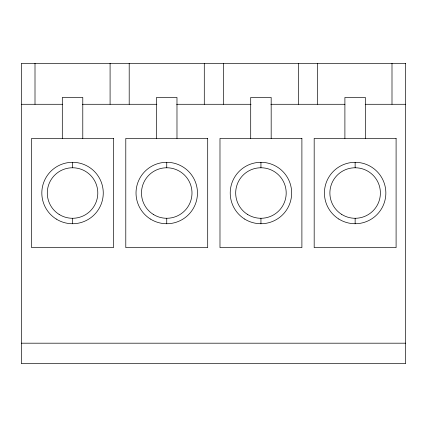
<?xml version="1.0" encoding="UTF-8"?>
<svg xmlns="http://www.w3.org/2000/svg" width="427" height="427" viewBox="0 0 427 427"><rect width="100%" height="100%" fill="white"/><g stroke="black" fill="none" stroke-linecap="round" stroke-linejoin="round"><path stroke-width="0.64" d="M21.35 104.284L62.716 104.284M82.438 104.284L156.848 104.284M176.639 104.284L251.044 104.284M270.835 104.284L344.941 104.284M365.181 104.284L405.65 104.284M21.35 343.191L405.65 343.191M391.997 63.329L391.997 104.284M365.379 138.417L365.379 97.457L344.899 97.457L344.899 138.417M355.136 162.308L355.136 167.768M355.136 218.277L355.136 223.737M317.597 63.329L317.597 104.284M298.484 63.329L298.484 104.284M271.177 138.417L271.177 97.457L250.702 97.457L250.702 138.417M260.94 162.308L260.94 167.768M260.94 218.277L260.94 223.737M223.396 63.329L223.396 104.284M204.287 63.329L204.287 104.284M176.981 138.417L176.981 97.457L156.501 97.457L156.501 138.417M166.743 162.308L166.743 167.768M166.743 218.277L166.743 223.737M129.2 63.329L129.2 104.284M110.086 63.329L110.086 104.284M82.785 138.417L82.785 97.457L62.305 97.457L62.305 138.417M72.542 162.308L72.542 167.768M72.542 218.277L72.542 223.737M35.003 63.329L35.003 104.284M405.65 63.329L21.35 63.329L21.35 363.671L405.65 363.671L405.65 63.329M113.502 138.417L31.587 138.417L31.587 247.628L113.502 247.628L113.502 138.417M207.698 138.417L125.789 138.417L125.789 247.628L207.698 247.628L207.698 138.417M301.894 138.417L219.985 138.417L219.985 247.628L301.894 247.628L301.894 138.417M396.096 138.417L314.181 138.417L314.181 247.628L396.096 247.628L396.096 138.417M56.225 219.046A30.717 30.717 0 0 0 103.243 194.146A30.717 30.717 0 0 0 58.168 165.879A30.717 30.717 0 0 0 56.225 219.046M59.123 214.418A25.257 25.257 0 0 0 97.783 193.943A25.257 25.257 0 0 0 60.725 170.704A25.257 25.257 0 0 0 59.123 214.418M150.421 219.046A30.717 30.717 0 0 0 197.439 194.146A30.717 30.717 0 0 0 152.364 165.879A30.717 30.717 0 0 0 150.421 219.046M153.325 214.418A25.257 25.257 0 0 0 191.979 193.943A25.257 25.257 0 0 0 154.921 170.704A25.257 25.257 0 0 0 153.325 214.418M244.623 219.046A30.717 30.717 0 0 0 291.636 194.146A30.717 30.717 0 0 0 246.566 165.879A30.717 30.717 0 0 0 244.623 219.046M247.521 214.418A25.257 25.257 0 0 0 286.181 193.943A25.257 25.257 0 0 0 249.117 170.704A25.257 25.257 0 0 0 247.521 214.418M338.819 219.046A30.717 30.717 0 0 0 385.832 194.146A30.717 30.717 0 0 0 340.762 165.879A30.717 30.717 0 0 0 338.819 219.046M341.717 214.418A25.257 25.257 0 0 0 380.377 193.943A25.257 25.257 0 0 0 343.319 170.704A25.257 25.257 0 0 0 341.717 214.418"/></g></svg>
